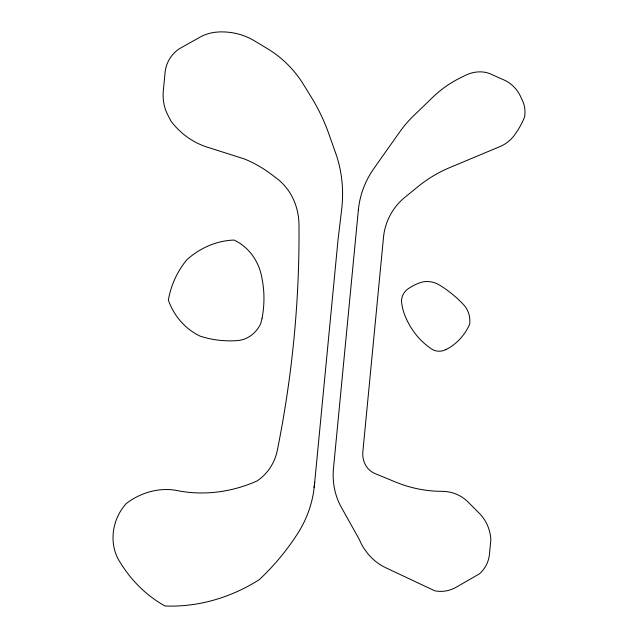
<?xml version="1.0" encoding="UTF-8"?>
<svg xmlns="http://www.w3.org/2000/svg" width="638" height="638" viewBox="0 0 638 638"><rect width="100%" height="100%" fill="white"/><g stroke="black" fill="none" stroke-linecap="round" stroke-linejoin="round"><path stroke-width="0.96" d="M314.175 487.695L338.116 239.003L341.649 209.543A122.544 109.872 -65.1 0 0 335.724 153.327L328.889 134.02A210.301 188.553 -65.1 0 0 311.567 97.638L303.696 84.822A128.948 115.606 -65.1 0 0 267.649 48.799L254.698 40.984A78.243 70.148 -65.1 0 0 218.682 31.956L214.567 32.339A50.171 44.979 -65.1 0 0 202.477 35.816L180.809 47.914A29.117 26.102 -65.1 0 0 165.09 72.429L163.328 90.763A43.862 39.333 -65.1 0 0 167.698 114.728L170.904 120.997A90.014 80.699 -65.1 0 0 207.581 147.266L244.49 158.982A151.086 135.463 -65.1 0 1 274.444 176.726A64.071 57.444 -65.1 0 1 284.62 185.722L287.499 189.303A64.071 57.444 -65.1 0 1 298.983 224.967A1018.487 913.137 -65.1 0 1 277.259 450.587A43.791 39.261 -65.1 0 1 257.082 480.94A151.788 136.085 -65.1 0 1 175.243 490.191A71.328 63.952 -65.1 0 0 126.204 503.581A46.598 41.781 -65.1 0 0 120.494 562.883A147.92 132.624 -65.1 0 0 164.963 605.996A179.238 160.696 -65.1 0 0 259.283 579.647A224.448 201.233 -65.1 0 0 297.475 533.854A98.547 88.355 -65.1 0 0 313.705 491.236L314.701 482.2M358.357 210.03L333.499 468.172A67.971 60.937 -65.1 0 0 341.322 507.282L359.306 539.453A64.015 57.396 -65.1 0 0 363.963 548.369L367.863 553.712A64.015 57.396 -65.1 0 0 385.615 567.676L434.614 590.74A34.619 31.039 -65.1 0 0 456.401 587.104L479.529 573.785A27.179 24.364 -65.1 0 0 489.45 554.286L490.869 539.565A44.014 39.46 -65.1 0 0 479.497 513.51L468.244 502.194A45.218 40.545 -65.1 0 0 442.9 491.356L437.317 491.236A149.747 134.259 -65.1 0 1 395.935 482.176L375.024 473.571A23.287 20.879 -65.1 0 1 362.863 451.648L383.51 237.24A53.448 47.922 -65.1 0 1 405.632 196.711L420.187 184.868A128.956 115.614 -65.1 0 1 449.367 167.754L500.104 146.525A33.678 30.193 -65.1 0 0 514.068 135.687L516.166 132.696A74.686 66.966 -65.1 0 0 524.548 117.121A27.474 24.635 -65.1 0 0 522.49 100.573L520.56 96.474A40.011 35.872 -65.1 0 0 503.868 79.902L492.632 74.933A32.634 29.26 -65.1 0 0 482.551 71.958L480.414 71.855A36.988 33.16 -65.1 0 0 465.158 75.467L459.408 78.338A105.246 94.36 -65.1 0 0 432.851 97.199L413.735 115.645A106.682 95.652 -65.1 0 0 399.587 132.146L373.772 168.671A77.852 69.797 -65.1 0 0 358.357 210.03M262.066 318.21L260.782 323.482A28.072 25.169 -65.1 0 1 237.488 340.588A117.799 105.613 -65.1 0 1 200.149 336.154A73.96 66.312 -65.1 0 1 168.352 300.147A77.892 69.837 -65.1 0 1 186.774 259.841A78.618 70.483 -65.1 0 1 234.09 240.055A58.744 52.667 -65.1 0 1 262.13 279.221A98.459 88.275 -65.1 0 1 262.066 318.21M445.858 349.632L443.394 350.605A16.74 15.009 -65.1 0 1 431.248 348.739A83.554 74.917 -65.1 0 1 406.398 318.928A54.397 48.775 -65.1 0 1 401.677 303.05L401.493 300.689A13.9 12.465 -65.1 0 1 407.873 288.958A48.943 43.878 -65.1 0 1 423.177 281.837A28.782 25.799 -65.1 0 1 439.191 284.891A140.137 125.638 -65.1 0 1 463.746 304.884A25.273 22.657 -65.1 0 1 467.487 310.403L468.172 311.966A25.273 22.657 -65.1 0 1 469.528 316.974L469.743 318.721A25.273 22.657 -65.1 0 1 469.688 324.056A47.499 42.587 -65.1 0 1 445.858 349.632"/></g></svg>
